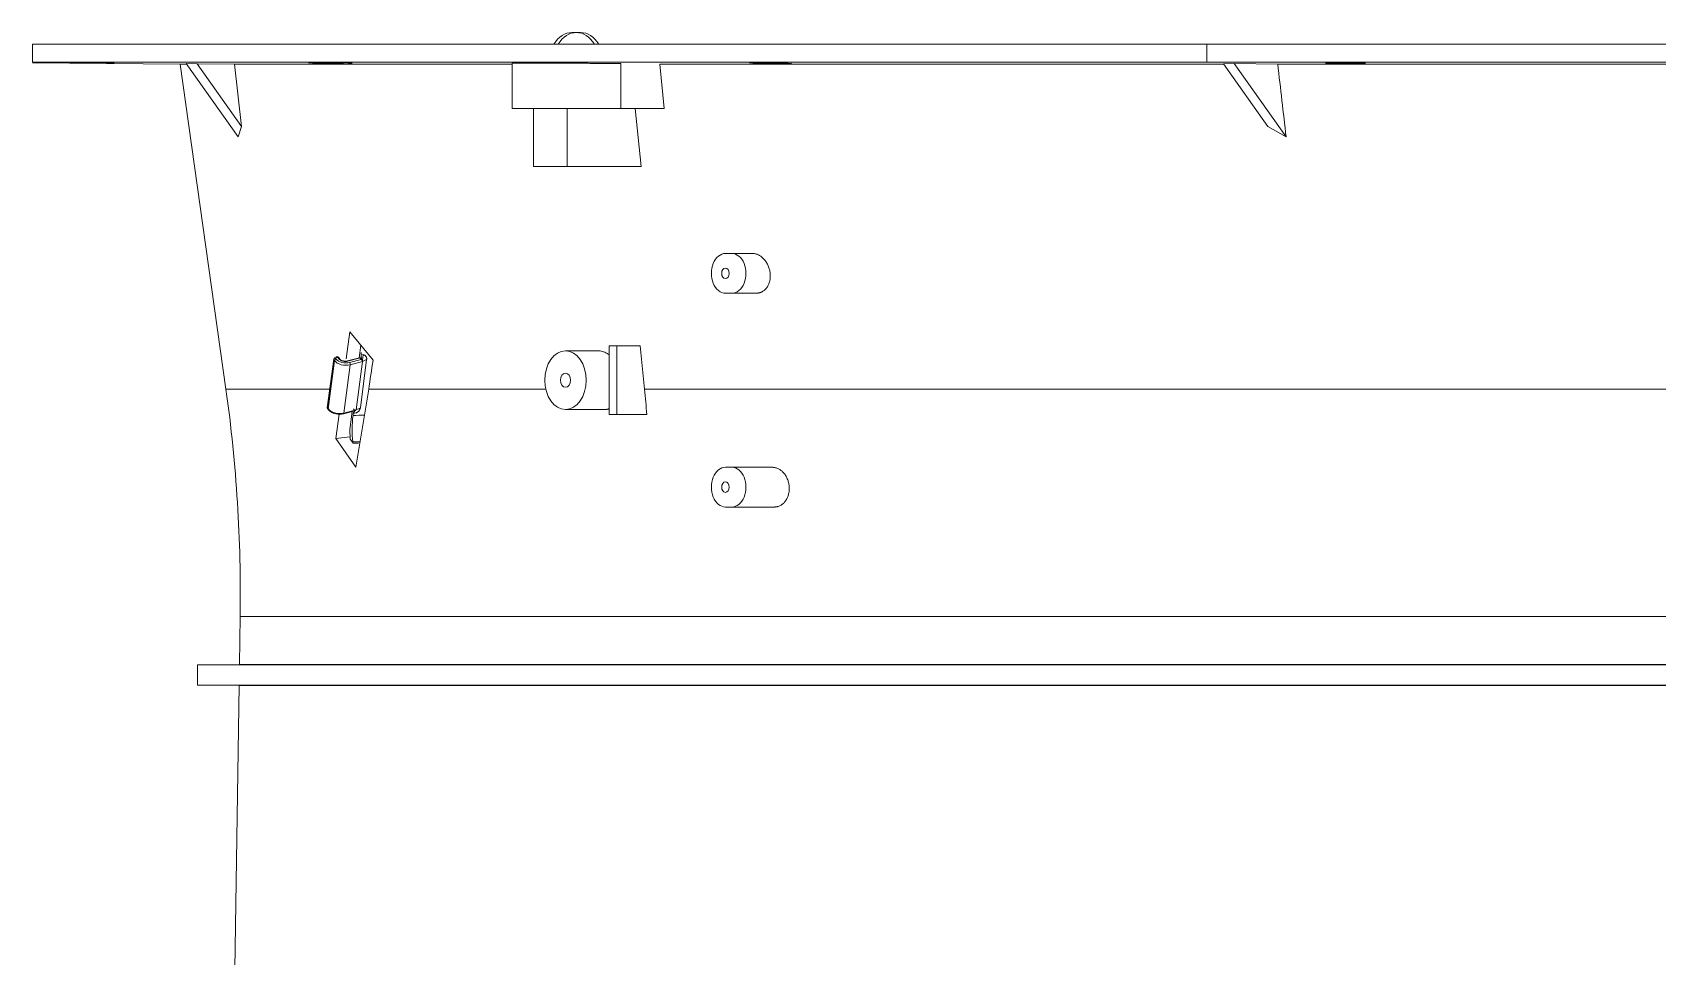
# Model space of a CAD drawing. Header units: millimetres. Extents: x 113490 to 142599, y -20467 to 115.
# Drawn here: x 134339 to 134871, y -6069 to -5766 of the extents above; entities that cross this region are included whole.
import ezdxf

# ---------------------------------------------------------------- set-up
doc = ezdxf.new("R2010")
doc.units = ezdxf.units.MM
doc.layers.add('DV1_0', color=7, linetype='Continuous')

msp = doc.modelspace()

# ---------------------------------------------------------------- linework, layer by layer
at = {"layer": 'DV1_0', "color": 7, "linetype": 'Continuous', "lineweight": 15}
for p, q in [((134516.71, -5766.33), (134515.29, -5766.33)), ((134518.12, -5766.33), (134516.71, -5766.33)), ((134338.76, -5770.18), (134723.09, -5770.18)), ((134338.76, -5770.18), (134338.76, -5776.08)), ((135017.43, -5770.18), (134723.09, -5770.18)), ((134723.09, -5770.18), (134723.09, -5776.08)), ((134338.76, -5776.08), (134723.09, -5776.08)), ((134338.76, -5776.26), (134387.11, -5776.68)), ((134356.21, -5776.33), (134357.88, -5776.35)), ((134360.37, -5776.35), (134358.71, -5776.33)), ((134389.17, -5776.68), (134387.11, -5776.68)), ((134387.11, -5776.68), (134402.07, -5883.15)), ((134392.62, -5776.55), (134389.07, -5776.53)), ((134406.04, -5800.53), (134389.07, -5776.53)), ((134392.62, -5776.55), (134404.81, -5776.68)), ((134407.14, -5797.09), (134392.62, -5776.55)), ((134407.14, -5797.09), (134404.81, -5776.68)), ((134404.81, -5776.68), (134495.71, -5776.68)), ((134431.97, -5776.33), (134433.38, -5776.35)), ((134440.5, -5776.35), (134439.08, -5776.33)), ((134495.71, -5776.35), (134495.71, -5791.18)), ((134544.02, -5776.68), (134545.49, -5791.18)), ((134544.02, -5776.68), (134728.59, -5776.68)), ((134574.46, -5776.33), (134575.4, -5776.35)), ((134586.05, -5776.35), (134585.1, -5776.33)), ((135017.43, -5776.08), (134723.09, -5776.08)), ((134732.01, -5776.53), (134728.49, -5776.55)), ((134728.49, -5776.55), (134743.02, -5797.09)), ((134746.24, -5776.68), (134732.01, -5776.53)), ((134732.01, -5776.53), (134748.99, -5800.53)), ((134746.24, -5776.68), (134994.28, -5776.68)), ((134761.98, -5776.33), (134762.31, -5776.35)), ((134774.87, -5776.35), (134774.53, -5776.33)), ((134495.71, -5791.18), (134531.29, -5791.18)), ((134502.71, -5810.18), (134502.71, -5791.18)), ((134513.73, -5810.18), (134513.73, -5791.18)), ((134531.29, -5791.18), (134545.49, -5791.18)), ((134536.01, -5791.18), (134537.93, -5810.18)), ((134406.04, -5800.53), (134407.14, -5797.09)), ((134743.02, -5797.09), (134748.99, -5800.53)), ((134502.71, -5810.18), (134513.73, -5810.18)), ((134513.73, -5810.18), (134537.93, -5810.18)), ((134567.62, -5838.68), (134565.5, -5838.68)), ((134567.62, -5838.68), (134574.36, -5838.68)), ((134565.5, -5851.68), (134567.62, -5851.68)), ((134567.62, -5851.68), (134575.66, -5851.68)), ((134441.44, -5873.2), (134442.59, -5864.36)), ((134442.59, -5864.36), (134450.22, -5873.65)), ((134445.63, -5872.84), (134446.16, -5868.7)), ((134527.49, -5868.93), (134527.49, -5891.43)), ((134529.97, -5868.93), (134527.49, -5868.93)), ((134529.97, -5891.43), (134529.97, -5868.93)), ((134529.97, -5868.93), (134537.61, -5868.93)), ((134539.03, -5883.15), (134537.61, -5868.93)), ((134437.32, -5873.32), (134435.23, -5889.25)), ((134438.12, -5872.75), (134437.87, -5872.89)), ((134439.38, -5873.3), (134438.93, -5872.67)), ((134445.79, -5872.8), (134441.8, -5873.86)), ((134442.49, -5874.39), (134446.3, -5873.37)), ((134446.79, -5874.04), (134444.72, -5889.83)), ((134446.3, -5873.37), (134445.93, -5872.89)), ((134448.1, -5873.41), (134446.1, -5889.22)), ((134446.34, -5871.14), (134446.26, -5871.79)), ((134446.43, -5873.64), (134446.26, -5871.79)), ((134446.26, -5871.79), (134446.95, -5871.85)), ((134446.43, -5873.64), (134446.72, -5873.58)), ((134446.72, -5873.58), (134446.95, -5871.85)), ((134524.11, -5870.58), (134513.17, -5870.58)), ((134448.77, -5883.15), (134444.6, -5908.64)), ((134435.21, -5889.3), (134435.7, -5889.99)), ((134438.01, -5899.28), (134439.06, -5891.3)), ((134440.5, -5891.17), (134444.26, -5890.17)), ((134443.35, -5890.41), (134442.58, -5896.31)), ((134443.73, -5891.11), (134443.64, -5891.74)), ((134443.73, -5891.11), (134444.26, -5890.17)), ((134444.59, -5890.9), (134443.73, -5891.11)), ((134443.76, -5889.59), (134444.11, -5890.08)), ((134444.57, -5890.08), (134444.26, -5890.17)), ((134513.17, -5889.78), (134525.99, -5889.78)), ((134527.49, -5891.43), (134529.97, -5891.43)), ((134529.97, -5891.43), (134539.8, -5891.43)), ((134442.76, -5899.51), (134442.58, -5896.31)), ((134442.71, -5898.7), (134438.01, -5899.28)), ((134444.6, -5908.64), (134438.01, -5899.28)), ((134442.76, -5899.51), (134443.65, -5900.8)), ((134443.6, -5900.38), (134443.65, -5900.8)), ((134443.65, -5900.8), (134445.44, -5900.79)), ((134567.62, -5908.68), (134565.5, -5908.68)), ((134567.62, -5908.68), (134580.87, -5908.68)), ((134565.5, -5921.68), (134567.62, -5921.68)), ((134567.62, -5921.68), (134581.54, -5921.68)), ((134406.7, -5957.48), (134406.47, -5973.22)), ((134406.47, -5973.22), (134392.76, -5973.34)), ((134392.76, -5973.34), (135347.76, -5973.34)), ((134392.76, -5973.34), (134392.76, -5980.02)), ((135334.05, -5973.22), (134406.47, -5973.22)), ((135347.76, -5980.02), (134392.76, -5980.02)), ((134392.76, -5980.02), (134406.36, -5980.14)), ((134406.36, -5980.14), (134404.76, -6085.69)), ((135334.16, -5980.14), (134406.36, -5980.14))]:
    msp.add_line(p, q, dxfattribs=at)
at = {"layer": 'DV1_0', "color": 7, "linetype": 'Continuous', "lineweight": 20}
for p, q in [((134531.29, -5791.18), (134531.29, -5776.53)), ((134761.98, -5776.33), (134761.98, -5776.32)), ((134437.36, -5873.45), (134435.29, -5889.24)), ((134437.61, -5873.8), (134435.54, -5889.59)), ((134437.36, -5873.45), (134437.61, -5873.8)), ((134438.56, -5872.54), (134437.91, -5872.91)), ((134437.91, -5872.91), (134438.17, -5873.27)), ((134439, -5873.16), (134438.56, -5872.54)), ((134442.73, -5875.12), (134440.66, -5890.91)), ((134445.93, -5872.89), (134442, -5873.94)), ((134442.73, -5875.12), (134446.79, -5874.04)), ((134446.79, -5874.04), (134448.1, -5873.41)), ((134402.07, -5883.15), (134436.03, -5883.15)), ((134506.72, -5883.15), (134448.77, -5883.15)), ((134539.03, -5883.15), (135338.45, -5883.15)), ((134435.54, -5889.59), (134435.29, -5889.24)), ((134444.72, -5889.83), (134440.66, -5890.91)), ((134406.7, -5957.48), (135333.82, -5957.48))]:
    msp.add_line(p, q, dxfattribs=at)
at = {"layer": 'DV1_0', "color": 7, "linetype": 'Continuous', "lineweight": 15}
for centre, radius, start, end in [((134357.23, -5446.41), 329.92, 268.928, 270.2563), ((134359.35, -6102.48), 326.14, 88.9153, 90.259), ((134359.35, -6102.48), 326.14, 88.9153, 89.8176), ((134434.74, -5639.51), 136.89, 267.6502, 271.8182), ((134437.73, -5911.43), 135.15, 87.6205, 91.8421), ((134578.88, -5912.67), 136.48, 87.3879, 92.3102), ((134581.62, -5641.34), 135.15, 267.3627, 272.3333), ((134767.91, -6106.02), 329.75, 88.8497, 91.0525), ((134768.93, -5450.28), 326.14, 268.8372, 271.0644), ((134438.05, -5873.61), 0.712, 101.0726, 167.3225), ((134438.03, -5873.59), 0.692, 100.2639, 168.4553), ((134437.52, -5873.19), 0.0927, 122.6208, 169.9585), ((134445.65, -5873.84), 0.806, 14.7111, 35.6239), ((133925.11, -5950.18), 481.65, 359.1313, 8), ((134438.44, -5887.51), 3.67, 219.3687, 263.8204), ((134439.28, -5886.66), 4.67, 254.6154, 285.1888), ((134479.17, -5896.24), 35.81, 172.7873, 186.6447), ((134444.05, -5888.91), 2.07, 285.1262, 351.1824)]:
    msp.add_arc(centre, radius, start, end, dxfattribs=at)
for centre, major_axis, ratio, start_param, end_param in [((134515.29, -5777.33), (0, -11), 0.707107, 3.141593, 4.004805), ((134516.71, -5777.33), (0, -11), 0.707107, 2.278381, 4.004805), ((134518.12, -5777.33), (0, -11), 0.707107, 2.278381, 3.141593), ((192891.47, 7588.63), (-6569.2, -73335.21), 0.795894, -1.316818, -1.316488), ((134565.5, -5845.18), (0, 6.5), 0.707107, 0, 3.141593), ((134567.62, -5845.18), (0, -6.5), 0.707107, 0, 3.141593), ((134438.5, -5872.96), (0.245, -0.436), 0.683783, 3.834814, 3.882006), ((134438.94, -5873.62), (-0.447, -0.321), 0.752042, 3.141609, 3.167431), ((134446.49, -5873.77), (-0.142, 0.531), 0.511858, 4.034679, 4.924817), ((135969.97, -5682.32), (-1337.23, -1012.61), 0.745628, -0.658082, -0.651333), ((134201.76, -5950.18), (0, 481.65), 0.707107, -1.448516, -1.43117), ((134565.5, -5915.18), (0, 6.5), 0.707107, 0, 3.141593), ((134567.62, -5915.18), (0, -6.5), 0.707107, 0, 3.141593)]:
    msp.add_ellipse(centre, major_axis=major_axis, ratio=ratio, start_param=start_param, end_param=end_param, dxfattribs=at)
for centre, major_axis in [((134565.5, -5845.18), (0, -1.72)), ((134513.17, -5880.18), (0, -9.6)), ((134513.17, -5880.18), (0, -2.3)), ((134565.5, -5915.18), (0, -1.72))]:
    msp.add_ellipse(centre, major_axis=major_axis, ratio=0.707107, dxfattribs=at)
at = {"layer": 'DV1_0', "color": 7, "linetype": 'Continuous', "lineweight": 20}
for centre, major_axis, ratio, start_param, end_param in [((134438.11, -5873.73), (0.447, 0.321), 0.752042, 0.956582, 2.527378), ((134440.82, -5873.36), (-3.47, 0.45), 0.538646, 0.467722, 2.223735), ((134440.88, -5872.9), (-2.93, 0.38), 0.538646, 0.467722, 2.223735), ((134438.94, -5873.62), (-0.447, -0.321), 0.752042, 3.167431, 4.098174), ((134440.88, -5872.9), (2.03, -0.27), 0.538646, 3.609315, 5.365328), ((134441.94, -5874.39), (0.142, -0.531), 0.511858, 2.463883, 3.147182), ((134442.43, -5874.85), (-0.142, 0.531), 0.511858, 4.034679, 5.605476), ((134436.05, -5889.52), (0.447, 0.321), 0.752042, 2.527378, 3.236395), ((134438.75, -5889.15), (3.47, -0.45), 0.538646, 3.609315, 5.365328), ((134440.36, -5890.64), (-0.142, 0.531), 0.511858, 3.141949, 4.034679), ((134484.25, -5585.85), (-198.47, -304.93), 0.560664, 0.708229, 0.71355)]:
    msp.add_ellipse(centre, major_axis=major_axis, ratio=ratio, start_param=start_param, end_param=end_param, dxfattribs=at)
at = {"layer": 'DV1_0', "color": 7, "linetype": 'Continuous', "lineweight": 15}
for points, knots in [([(134495.71, -5776.4), (134495.71, -5776.4), (134495.71, -5776.4), (134495.79, -5776.39), (134496.1, -5776.38), (134496.61, -5776.37), (134497.3, -5776.36), (134498.18, -5776.36), (134499.24, -5776.35), (134500.46, -5776.35), (134501.83, -5776.35), (134503.35, -5776.35), (134504.99, -5776.35), (134506.74, -5776.36), (134508.59, -5776.36), (134510.51, -5776.37), (134512.49, -5776.38), (134514.52, -5776.39), (134516.56, -5776.4), (134518.6, -5776.41), (134520.63, -5776.43), (134522.62, -5776.44), (134524.55, -5776.46), (134526.1, -5776.47), (134527.29, -5776.48), (134528.15, -5776.49), (134528.99, -5776.5), (134529.71, -5776.51), (134530.31, -5776.51), (134530.81, -5776.52), (134531.13, -5776.52), (134531.29, -5776.53)], [0.2472901, 0.2472901, 0.2472901, 0.2472901, 0.2494857, 0.2808011, 0.3121159, 0.3434302, 0.3747442, 0.406058, 0.4373719, 0.468686, 0.5000004, 0.5313148, 0.5626289, 0.5939428, 0.6252566, 0.6565706, 0.6878849, 0.7191997, 0.7505151, 0.781831, 0.8131466, 0.8444622, 0.8757776, 0.9070927, 0.9227216, 0.9383362, 0.9538319, 0.96932, 0.9795547, 0.9897779, 1, 1, 1, 1]), ([(134575.66, -5851.68), (134575.73, -5851.68), (134575.87, -5851.68), (134576.07, -5851.66), (134576.27, -5851.63), (134576.47, -5851.6), (134576.66, -5851.55), (134576.85, -5851.5), (134577.04, -5851.43), (134577.22, -5851.36), (134577.39, -5851.28), (134577.8, -5851.07), (134578.41, -5850.63), (134579.11, -5849.83), (134579.66, -5848.85), (134580.03, -5847.74), (134580.21, -5846.52), (134580.2, -5845.24), (134579.98, -5843.96), (134579.56, -5842.72), (134579.07, -5841.77), (134578.59, -5841.08), (134578.07, -5840.44), (134577.48, -5839.88), (134576.86, -5839.44), (134576.37, -5839.16), (134575.87, -5838.95), (134575.42, -5838.81), (134575.03, -5838.73), (134574.69, -5838.69), (134574.47, -5838.68), (134574.36, -5838.68)], [0, 0, 0, 0, 0.012899, 0.025688, 0.038366, 0.050933, 0.063391, 0.07574, 0.08798, 0.100112, 0.112135, 0.124051, 0.185925, 0.24681, 0.30786, 0.369642, 0.431529, 0.493906, 0.556793, 0.620111, 0.68373, 0.715632, 0.747535, 0.811159, 0.844117, 0.874558, 0.906802, 0.937519, 0.958783, 0.979609, 1, 1, 1, 1]), ([(134437.35, -5873.45), (134437.34, -5873.43), (134437.31, -5873.39), (134437.31, -5873.34), (134437.31, -5873.29), (134437.34, -5873.23), (134437.39, -5873.2), (134437.42, -5873.18), (134437.43, -5873.18)], [0, 0, 0, 0, 0.201523, 0.368815, 0.500323, 0.745138, 0.906306, 1, 1, 1, 1]), ([(134437.91, -5872.91), (134437.89, -5872.9), (134437.86, -5872.88), (134437.81, -5872.87), (134437.76, -5872.86), (134437.72, -5872.86), (134437.68, -5872.86), (134437.65, -5872.87), (134437.61, -5872.89), (134437.56, -5872.92), (134437.52, -5872.98), (134437.49, -5873.04), (134437.48, -5873.1), (134437.47, -5873.12)], [0, 0, 0, 0, 0.086143, 0.169244, 0.247969, 0.321191, 0.38803, 0.447857, 0.500268, 0.640536, 0.750177, 0.905085, 1, 1, 1, 1]), ([(134438.56, -5872.54), (134438.52, -5872.52), (134438.44, -5872.48), (134438.34, -5872.48), (134438.26, -5872.5), (134438.2, -5872.54), (134438.16, -5872.59), (134438.14, -5872.65), (134438.13, -5872.69), (134438.12, -5872.73), (134438.12, -5872.75), (134438.12, -5872.75)], [0, 0, 0, 0, 0.197059, 0.365238, 0.497386, 0.647095, 0.764164, 0.853769, 0.920429, 0.967815, 1, 1, 1, 1]), ([(134438.15, -5872.77), (134438.15, -5872.77), (134438.15, -5872.76), (134438.14, -5872.75), (134438.13, -5872.75), (134438.13, -5872.75), (134438.12, -5872.75)], [0, 0, 0, 0, 0.230264, 0.472196, 0.728062, 1, 1, 1, 1]), ([(134438.99, -5872.92), (134438.98, -5872.91), (134438.96, -5872.88), (134438.92, -5872.85), (134438.87, -5872.81), (134438.82, -5872.79), (134438.76, -5872.76), (134438.71, -5872.75), (134438.65, -5872.73), (134438.58, -5872.72), (134438.5, -5872.71), (134438.38, -5872.71), (134438.28, -5872.72), (134438.2, -5872.75), (134438.16, -5872.77), (134438.15, -5872.77)], [0, 0, 0, 0, 0.07061, 0.141186, 0.21047, 0.277237, 0.34039, 0.39902, 0.452444, 0.500197, 0.609862, 0.700241, 0.842998, 0.940535, 1, 1, 1, 1]), ([(134438.99, -5872.92), (134438.99, -5872.88), (134439, -5872.81), (134438.96, -5872.7), (134438.91, -5872.64), (134438.87, -5872.61), (134438.86, -5872.59), (134438.83, -5872.58), (134438.8, -5872.57), (134438.77, -5872.55), (134438.73, -5872.54), (134438.68, -5872.53), (134438.62, -5872.53), (134438.58, -5872.54), (134438.56, -5872.54)], [0, 0, 0, 0, 0.152039, 0.318053, 0.497954, 0.525089, 0.559444, 0.600975, 0.649645, 0.705412, 0.768269, 0.838241, 0.915443, 1, 1, 1, 1]), ([(134438.93, -5872.67), (134438.92, -5872.65), (134438.89, -5872.62), (134438.83, -5872.58), (134438.75, -5872.55), (134438.66, -5872.53), (134438.59, -5872.54), (134438.56, -5872.54)], [0.3917789, 0.3917789, 0.3917789, 0.3917789, 0.4878524, 0.605736, 0.7303897, 0.8618117, 1, 1, 1, 1]), ([(134441.8, -5873.86), (134441.63, -5873.9), (134441.34, -5873.95), (134440.76, -5873.93), (134440.2, -5873.81), (134439.74, -5873.61), (134439.48, -5873.42), (134439.41, -5873.33), (134439.38, -5873.3)], [0, 0, 0, 0, 0.177749, 0.364068, 0.557008, 0.74841, 0.910809, 1, 1, 1, 1]), ([(134445.64, -5873.05), (134445.64, -5873.03), (134445.64, -5872.99), (134445.66, -5872.94), (134445.68, -5872.89), (134445.71, -5872.84), (134445.74, -5872.81), (134445.79, -5872.8), (134445.83, -5872.81), (134445.87, -5872.83), (134445.9, -5872.86), (134445.92, -5872.88), (134445.93, -5872.89)], [0, 0, 0, 0, 0.082486, 0.164374, 0.247106, 0.371119, 0.495739, 0.621013, 0.746888, 0.873236, 0.936526, 1, 1, 1, 1]), ([(134446.95, -5871.85), (134446.98, -5871.86), (134447.04, -5871.86), (134447.13, -5871.88), (134447.24, -5871.91), (134447.35, -5871.95), (134447.51, -5872.03), (134447.69, -5872.15), (134447.87, -5872.35), (134448.01, -5872.58), (134448.08, -5872.8), (134448.11, -5872.98), (134448.12, -5873.12), (134448.12, -5873.26), (134448.11, -5873.36), (134448.1, -5873.41)], [0, 0, 0, 0, 0.039235, 0.078538, 0.118067, 0.177125, 0.2366, 0.357293, 0.4825, 0.6129, 0.742179, 0.806332, 0.871026, 0.935456, 1, 1, 1, 1]), ([(134527.5, -5871.86), (134527.39, -5871.77), (134527.03, -5871.51), (134526.41, -5871.14), (134525.65, -5870.82), (134524.88, -5870.62), (134524.37, -5870.59), (134524.11, -5870.58)], [0.7236398, 0.7236398, 0.7236398, 0.7236398, 0.7525917, 0.8147117, 0.8762961, 0.9380165, 1, 1, 1, 1]), ([(134435.29, -5889.24), (134435.28, -5889.23), (134435.27, -5889.2), (134435.25, -5889.17), (134435.25, -5889.14), (134435.25, -5889.11), (134435.26, -5889.07), (134435.29, -5889.01), (134435.35, -5888.98), (134435.36, -5888.97)], [0, 0, 0, 0, 0.120391, 0.231498, 0.332292, 0.422166, 0.500859, 0.821749, 1, 1, 1, 1]), ([(134435.29, -5889.24), (134435.29, -5889.26), (134435.28, -5889.3), (134435.29, -5889.36), (134435.31, -5889.42), (134435.34, -5889.48), (134435.38, -5889.54), (134435.45, -5889.58), (134435.52, -5889.61), (134435.62, -5889.63), (134435.69, -5889.62), (134435.72, -5889.61)], [0, 0, 0, 0, 0.084031, 0.17483, 0.272399, 0.37674, 0.487852, 0.605736, 0.73039, 0.861812, 1, 1, 1, 1]), ([(134435.36, -5888.97), (134435.36, -5888.97), (134435.36, -5888.98), (134435.37, -5888.99), (134435.38, -5888.99), (134435.39, -5888.99), (134435.4, -5888.99)], [0, 0, 0, 0, 0.229609, 0.471829, 0.728302, 1, 1, 1, 1]), ([(134435.72, -5889.61), (134435.68, -5889.59), (134435.61, -5889.54), (134435.52, -5889.44), (134435.46, -5889.34), (134435.41, -5889.25), (134435.38, -5889.16), (134435.38, -5889.1), (134435.38, -5889.05), (134435.39, -5889.01), (134435.39, -5889), (134435.4, -5888.99)], [0, 0, 0, 0, 0.198932, 0.36817, 0.495785, 0.64361, 0.761108, 0.851731, 0.919461, 0.967679, 1, 1, 1, 1]), ([(134444.26, -5890.17), (134444.25, -5890.17), (134444.24, -5890.17), (134444.21, -5890.16), (134444.18, -5890.15), (134444.15, -5890.12), (134444.13, -5890.09), (134444.11, -5890.08)], [0, 0, 0, 0, 0.165506, 0.33096, 0.498252, 0.748284, 1, 1, 1, 1]), ([(134525.99, -5889.78), (134526.06, -5889.78), (134526.21, -5889.78), (134526.42, -5889.76), (134526.64, -5889.73), (134526.85, -5889.69), (134527.07, -5889.65), (134527.28, -5889.58), (134527.43, -5889.53), (134527.5, -5889.51), (134527.51, -5889.51)], [0, 0, 0, 0, 0.0264673, 0.0530731, 0.0798178, 0.1067017, 0.1337251, 0.1608883, 0.1881915, 0.1899088, 0.1899088, 0.1899088, 0.1899088]), ([(134581.54, -5921.68), (134581.6, -5921.68), (134581.72, -5921.68), (134581.89, -5921.67), (134582.06, -5921.65), (134582.23, -5921.62), (134582.38, -5921.59), (134582.66, -5921.53), (134583.03, -5921.41), (134583.66, -5921.11), (134584.38, -5920.61), (134585.13, -5919.79), (134585.72, -5918.82), (134586.15, -5917.7), (134586.39, -5916.48), (134586.43, -5915.21), (134586.27, -5913.94), (134585.91, -5912.71), (134585.36, -5911.57), (134584.78, -5910.74), (134584.24, -5910.16), (134583.8, -5909.77), (134583.34, -5909.44), (134582.85, -5909.16), (134582.37, -5908.95), (134581.92, -5908.81), (134581.54, -5908.73), (134581.2, -5908.69), (134580.98, -5908.68), (134580.87, -5908.68)], [0, 0, 0, 0, 0.011069, 0.021898, 0.032488, 0.042837, 0.052947, 0.062818, 0.094882, 0.1254, 0.189439, 0.249637, 0.312116, 0.373091, 0.43448, 0.496683, 0.558857, 0.621378, 0.684242, 0.747373, 0.779035, 0.810709, 0.844921, 0.874012, 0.906983, 0.937137, 0.958784, 0.979738, 1, 1, 1, 1])]:
    msp.add_open_spline(points, degree=3, knots=knots, dxfattribs=at)
at = {"layer": 'DV1_0', "color": 7, "linetype": 'Continuous', "lineweight": 20}
for points in [[(134447.36, -5891.58), (134446.12, -5891.63), (134444.88, -5891.69), (134443.64, -5891.74)], [(134445.94, -5900.39), (134445.16, -5900.38), (134444.38, -5900.38), (134443.6, -5900.38)]]:
    msp.add_open_spline(points, degree=3, dxfattribs=at)

doc.saveas('drawing.dxf')
